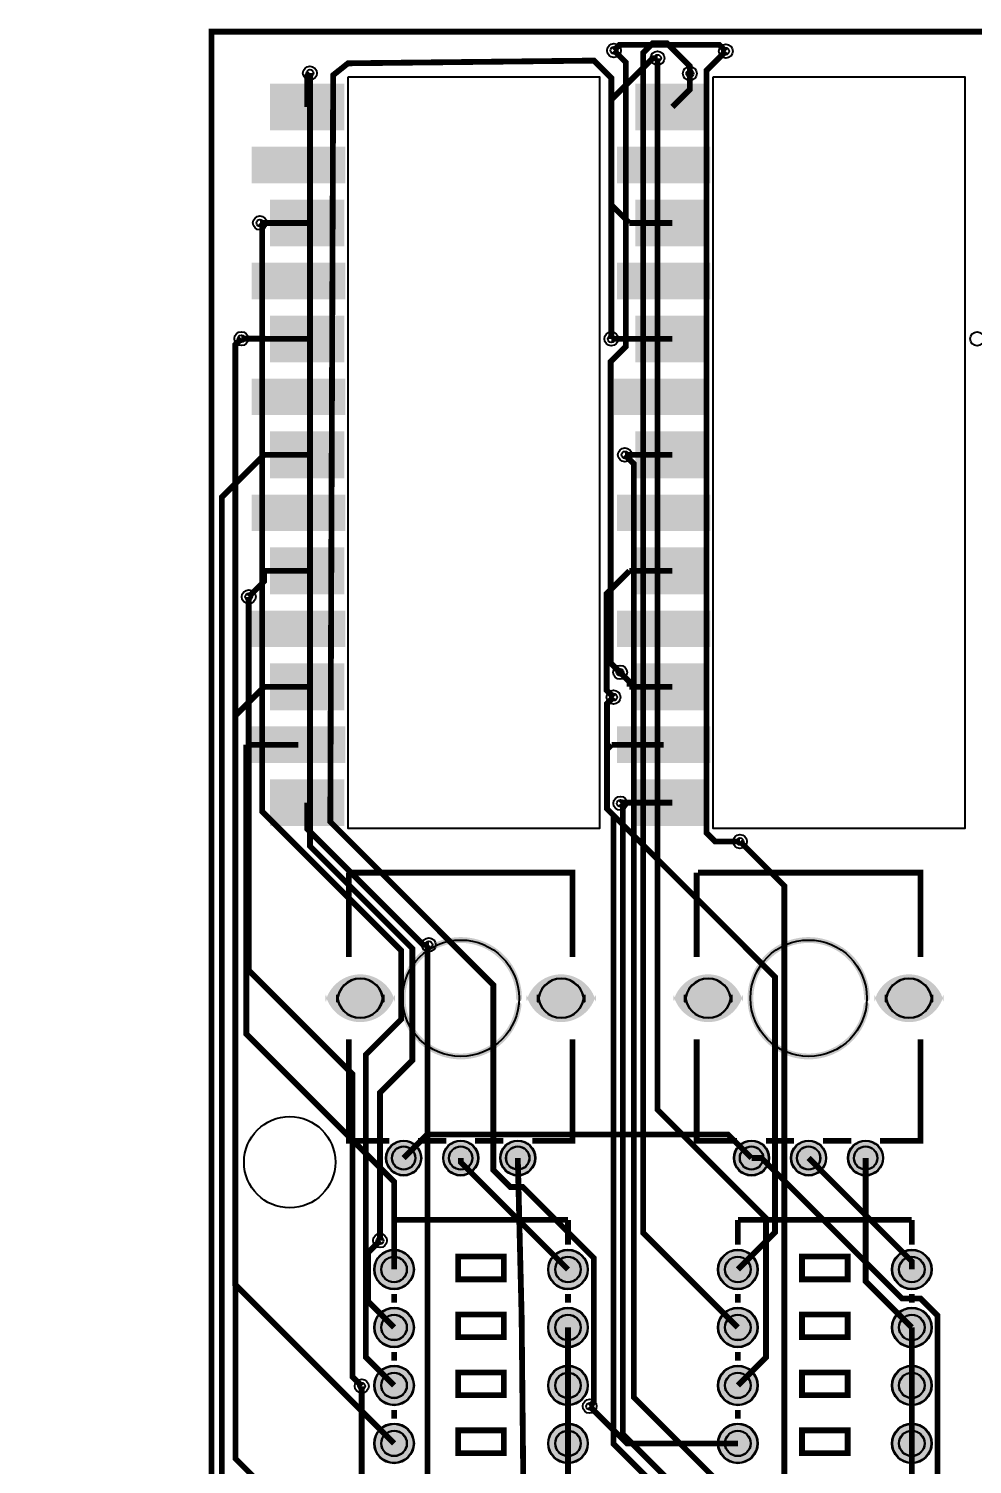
# Model space of a CAD drawing. Header units: millimetres. Extents: x -8 to 100, y -100 to 0.
# Drawn here: x -8 to 33.3, y -62.8 to 0.1 of the extents above; entities that cross this region are included whole.
import ezdxf

# ---------------------------------------------------------------- set-up
doc = ezdxf.new("R2010")
doc.units = ezdxf.units.MM
for name, color, linetype, true_color in [('BoardOutLine', 7, 'Continuous', 0xff00ff), ('BottomLayer', 7, 'Continuous', 0x0000ff), ('BottomSolderMaskLayer', 7, 'Continuous', 0xaa00ff), ('Document', 7, 'Continuous', 0xffffff), ('Hole', 7, 'Continuous', 0x222222), ('Multi-Layer', 7, 'Continuous', 0xc0c0c0), ('TopLayer', 7, 'Continuous', 0xff0000), ('TopPasteMaskLayer', 7, 'Continuous', 0x808080), ('TopSilkLayer', 7, 'Continuous', 0xffcc00), ('TopSolderMaskLayer', 7, 'Continuous', 0x800080)]:
    doc.layers.add(name, color=color, linetype=linetype, true_color=true_color)

msp = doc.modelspace()

# ---------------------------------------------------------------- hatches: boundary and pattern name
at = {"layer": 'BottomSolderMaskLayer'}
for points in [[(8.046, -42.195, -0.785398), (4.996, -42.195), (4.996, -42.499, -0.785398), (8.046, -42.499)], [(16.846, -42.195, -0.785398), (13.796, -42.195), (13.796, -42.499, -0.785398), (16.846, -42.499)], [(23.286, -42.195, -0.785398), (20.236, -42.195), (20.236, -42.499, -0.785398), (23.286, -42.499)], [(32.086, -42.195, -0.785398), (29.036, -42.195), (29.036, -42.499, -0.785398), (32.086, -42.499)], [(7.646, -49.347, 1), (9.196, -49.347, 1)], [(10.146, -49.347, 1), (11.696, -49.347, 1)], [(12.646, -49.347, 1), (14.196, -49.347, 1)], [(22.886, -49.347, 1), (24.436, -49.347, 1)], [(25.386, -49.347, 1), (26.936, -49.347, 1)], [(27.886, -49.347, 1), (29.436, -49.347, 1)], [(7.125, -54.229, 1), (8.876, -54.229, 1)], [(14.746, -54.229, 1), (16.497, -54.229, 1)], [(22.188, -54.229, 1), (23.938, -54.229, 1)], [(29.808, -54.229, 1), (31.559, -54.229, 1)], [(7.125, -56.769, 1), (8.876, -56.769, 1)], [(14.746, -56.769, 1), (16.497, -56.769, 1)], [(22.188, -56.769, 1), (23.938, -56.769, 1)], [(29.808, -56.769, 1), (31.559, -56.769, 1)], [(7.126, -59.309, 1), (8.877, -59.309, 1)], [(14.746, -59.309, 1), (16.497, -59.309, 1)], [(22.188, -59.309, 1), (23.939, -59.309, 1)], [(29.808, -59.309, 1), (31.559, -59.309, 1)], [(7.126, -61.849, 1), (8.877, -61.849, 1)], [(14.746, -61.849, 1), (16.497, -61.849, 1)], [(22.188, -61.849, 1), (23.939, -61.849, 1)], [(29.808, -61.849, 1), (31.559, -61.849, 1)]]:
    msp.add_hatch(color=256, dxfattribs=at).paths.add_polyline_path(points)
at = {"layer": 'Document'}
for points in [[(13.348, -42.347), (13.347, -42.277), (13.344, -42.206), (13.339, -42.136), (13.332, -42.066), (13.323, -41.996), (13.312, -41.926), (13.298, -41.857), (13.283, -41.788), (13.266, -41.72), (13.247, -41.652), (13.225, -41.585), (13.202, -41.518), (13.177, -41.452), (13.15, -41.387), (13.121, -41.323), (13.091, -41.26), (13.058, -41.197), (13.024, -41.136), (12.988, -41.075), (12.95, -41.016), (12.91, -40.957), (12.869, -40.9), (12.826, -40.844), (12.782, -40.79), (12.736, -40.736), (12.688, -40.684), (12.639, -40.634), (12.588, -40.585), (12.536, -40.537), (12.483, -40.491), (12.428, -40.447), (12.372, -40.404), (12.315, -40.362), (12.257, -40.323), (12.198, -40.285), (12.137, -40.249), (12.076, -40.214), (12.013, -40.182), (11.95, -40.151), (11.885, -40.122), (11.82, -40.095), (11.754, -40.07), (11.688, -40.047), (11.621, -40.026), (11.553, -40.007), (11.484, -39.989), (11.416, -39.974), (11.346, -39.961), (11.277, -39.95), (11.207, -39.94), (11.137, -39.933), (11.067, -39.928), (10.996, -39.925), (10.926, -39.924), (10.855, -39.925), (10.785, -39.928), (10.715, -39.933), (10.644, -39.94), (10.575, -39.95), (10.505, -39.961), (10.436, -39.974), (10.367, -39.989), (10.299, -40.006), (10.231, -40.026), (10.164, -40.047), (10.097, -40.07), (10.031, -40.095), (9.966, -40.122), (9.902, -40.151), (9.838, -40.182), (9.776, -40.214), (9.714, -40.248), (9.654, -40.284), (9.594, -40.322), (9.536, -40.362), (9.479, -40.403), (9.423, -40.446), (9.368, -40.491), (9.315, -40.537), (9.263, -40.584), (9.212, -40.633), (9.163, -40.684), (9.116, -40.736), (9.07, -40.789), (9.025, -40.844), (8.982, -40.9), (8.941, -40.957), (8.901, -41.015), (8.863, -41.074), (8.827, -41.135), (8.793, -41.196), (8.76, -41.259), (8.73, -41.322), (8.701, -41.387), (8.674, -41.452), (8.649, -41.518), (8.626, -41.584), (8.604, -41.651), (8.585, -41.719), (8.568, -41.788), (8.553, -41.856), (8.539, -41.926), (8.528, -41.995), (8.519, -42.065), (8.512, -42.135), (8.507, -42.205), (8.503, -42.276), (8.502, -42.346), (8.503, -42.417), (8.506, -42.487), (8.512, -42.557), (8.519, -42.627), (8.528, -42.697), (8.539, -42.767), (8.552, -42.836), (8.567, -42.905), (8.585, -42.973), (8.604, -43.041), (8.625, -43.108), (8.648, -43.175), (8.673, -43.241), (8.7, -43.306), (8.729, -43.37), (8.76, -43.434), (8.792, -43.496), (8.826, -43.558), (8.863, -43.618), (8.9, -43.678), (8.94, -43.736), (8.981, -43.793), (9.024, -43.849), (9.069, -43.904), (9.115, -43.957), (9.162, -44.009), (9.211, -44.06), (9.262, -44.109), (9.314, -44.156), (9.367, -44.202), (9.422, -44.247), (9.478, -44.29), (9.535, -44.331), (9.593, -44.371), (9.652, -44.409), (9.713, -44.445), (9.774, -44.479), (9.837, -44.512), (9.9, -44.543), (9.965, -44.571), (10.03, -44.598), (10.096, -44.624), (10.162, -44.647), (10.229, -44.668), (10.297, -44.687), (10.365, -44.704), (10.434, -44.72), (10.503, -44.733), (10.573, -44.744), (10.643, -44.754), (10.713, -44.761), (10.783, -44.766), (10.854, -44.769), (10.924, -44.77), (10.995, -44.769), (11.065, -44.766), (11.135, -44.761), (11.205, -44.754), (11.275, -44.745), (11.345, -44.733), (11.414, -44.72), (11.483, -44.705), (11.551, -44.688), (11.619, -44.669), (11.686, -44.648), (11.753, -44.624), (11.819, -44.599), (11.884, -44.572), (11.948, -44.544), (12.012, -44.513), (12.074, -44.48), (12.136, -44.446), (12.196, -44.41), (12.256, -44.372), (12.314, -44.333), (12.371, -44.291), (12.427, -44.249), (12.482, -44.204), (12.535, -44.158), (12.587, -44.111), (12.638, -44.061), (12.687, -44.011), (12.734, -43.959), (12.781, -43.906), (12.825, -43.851), (12.868, -43.795), (12.909, -43.738), (12.949, -43.68), (12.987, -43.62), (13.023, -43.56), (13.057, -43.498), (13.09, -43.436), (13.121, -43.373), (13.15, -43.308), (13.177, -43.243), (13.202, -43.177), (13.225, -43.111), (13.246, -43.044), (13.265, -42.976), (13.283, -42.907), (13.298, -42.839), (13.311, -42.769), (13.323, -42.7), (13.332, -42.63), (13.335, -42.614), (13.339, -42.599), (13.346, -42.584), (13.354, -42.571), (13.364, -42.558), (13.376, -42.547), (13.389, -42.537), (13.403, -42.529), (13.417, -42.523), (13.433, -42.519), (13.449, -42.517), (13.465, -42.517), (13.481, -42.519), (13.496, -42.523), (13.511, -42.528), (13.526, -42.536), (13.539, -42.545), (13.55, -42.556), (13.561, -42.569), (13.569, -42.582), (13.576, -42.597), (13.581, -42.612), (13.584, -42.628), (13.585, -42.644), (13.584, -42.66), (13.574, -42.733), (13.563, -42.806), (13.549, -42.879), (13.533, -42.951), (13.516, -43.023), (13.496, -43.095), (13.474, -43.165), (13.451, -43.235), (13.425, -43.305), (13.398, -43.374), (13.368, -43.442), (13.337, -43.509), (13.304, -43.575), (13.269, -43.64), (13.233, -43.705), (13.194, -43.768), (13.154, -43.83), (13.112, -43.891), (13.069, -43.951), (13.023, -44.01), (12.977, -44.067), (12.928, -44.123), (12.878, -44.178), (12.827, -44.231), (12.774, -44.283), (12.72, -44.333), (12.664, -44.382), (12.608, -44.429), (12.549, -44.475), (12.49, -44.519), (12.429, -44.562), (12.367, -44.602), (12.304, -44.641), (12.241, -44.679), (12.176, -44.714), (12.11, -44.748), (12.043, -44.78), (11.975, -44.81), (11.907, -44.838), (11.837, -44.864), (11.767, -44.888), (11.697, -44.91), (11.626, -44.931), (11.554, -44.949), (11.482, -44.965), (11.409, -44.98), (11.336, -44.992), (11.263, -45.003), (11.189, -45.011), (11.116, -45.017), (11.042, -45.021), (10.968, -45.024), (10.894, -45.024), (10.82, -45.022), (10.746, -45.018), (10.672, -45.012), (10.599, -45.004), (10.525, -44.994), (10.452, -44.982), (10.379, -44.968), (10.307, -44.952), (10.235, -44.934), (10.164, -44.913), (10.094, -44.891), (10.024, -44.867), (9.954, -44.842), (9.886, -44.814), (9.818, -44.784), (9.751, -44.753), (9.685, -44.719), (9.62, -44.684), (9.556, -44.647), (9.492, -44.608), (9.431, -44.568), (9.37, -44.526), (9.31, -44.482), (9.252, -44.436), (9.195, -44.389), (9.139, -44.34), (9.084, -44.29), (9.031, -44.239), (8.98, -44.186), (8.93, -44.131), (8.881, -44.075), (8.834, -44.018), (8.789, -43.96), (8.745, -43.9), (8.703, -43.839), (8.662, -43.777), (8.624, -43.714), (8.587, -43.65), (8.552, -43.585), (8.518, -43.518), (8.487, -43.451), (8.457, -43.384), (8.43, -43.315), (8.404, -43.246), (8.38, -43.176), (8.358, -43.105), (8.338, -43.034), (8.32, -42.962), (8.304, -42.89), (8.29, -42.817), (8.278, -42.744), (8.268, -42.67), (8.26, -42.597), (8.254, -42.523), (8.25, -42.449), (8.249, -42.375), (8.249, -42.301), (8.251, -42.227), (8.255, -42.153), (8.262, -42.08), (8.27, -42.006), (8.281, -41.933), (8.293, -41.86), (8.308, -41.787), (8.324, -41.715), (8.342, -41.643), (8.363, -41.572), (8.385, -41.502), (8.41, -41.432), (8.436, -41.363), (8.464, -41.294), (8.494, -41.226), (8.526, -41.16), (8.56, -41.094), (8.595, -41.029), (8.633, -40.965), (8.672, -40.902), (8.713, -40.84), (8.755, -40.78), (8.799, -40.72), (8.845, -40.662), (8.892, -40.605), (8.941, -40.55), (8.992, -40.496), (9.044, -40.443), (9.097, -40.392), (9.152, -40.342), (9.208, -40.293), (9.265, -40.247), (9.324, -40.202), (9.384, -40.158), (9.445, -40.116), (9.507, -40.076), (9.571, -40.038), (9.635, -40.001), (9.7, -39.967), (9.767, -39.934), (9.834, -39.903), (9.902, -39.873), (9.97, -39.846), (10.04, -39.821), (10.11, -39.797), (10.181, -39.775), (10.252, -39.756), (10.324, -39.738), (10.397, -39.723), (10.469, -39.709), (10.542, -39.697), (10.616, -39.688), (10.689, -39.68), (10.763, -39.675), (10.837, -39.671), (10.911, -39.67), (10.985, -39.671), (11.059, -39.673), (11.133, -39.678), (11.207, -39.685), (11.28, -39.694), (11.354, -39.704), (11.426, -39.717), (11.499, -39.732), (11.571, -39.749), (11.643, -39.768), (11.714, -39.789), (11.784, -39.811), (11.854, -39.836), (11.923, -39.863), (11.991, -39.891), (12.059, -39.922), (12.125, -39.954), (12.191, -39.988), (12.256, -40.024), (12.319, -40.062), (12.382, -40.101), (12.444, -40.142), (12.504, -40.185), (12.563, -40.229), (12.621, -40.275), (12.678, -40.323), (12.733, -40.372), (12.787, -40.423), (12.839, -40.475), (12.89, -40.529), (12.94, -40.584), (12.988, -40.64), (13.034, -40.698), (13.079, -40.757), (13.122, -40.817), (13.164, -40.878), (13.203, -40.941), (13.241, -41.004), (13.278, -41.069), (13.312, -41.134), (13.345, -41.201), (13.375, -41.268), (13.404, -41.336), (13.431, -41.405), (13.456, -41.475), (13.48, -41.545), (13.501, -41.616), (13.52, -41.688), (13.537, -41.76), (13.552, -41.832), (13.566, -41.905), (13.577, -41.978), (13.586, -42.051), (13.593, -42.125), (13.598, -42.199), (13.601, -42.273), (13.602, -42.347), (13.601, -42.364), (13.598, -42.38), (13.593, -42.396), (13.585, -42.41), (13.576, -42.424), (13.565, -42.437), (13.553, -42.448), (13.539, -42.457), (13.524, -42.464), (13.508, -42.47), (13.492, -42.473), (13.475, -42.474), (13.459, -42.473), (13.443, -42.47), (13.427, -42.464), (13.412, -42.457), (13.398, -42.448), (13.386, -42.437), (13.375, -42.424), (13.365, -42.41), (13.358, -42.396), (13.353, -42.38), (13.349, -42.364), (13.348, -42.347)], [(28.588, -42.347), (28.587, -42.277), (28.584, -42.206), (28.579, -42.136), (28.572, -42.066), (28.563, -41.996), (28.552, -41.926), (28.538, -41.857), (28.523, -41.788), (28.506, -41.72), (28.487, -41.652), (28.465, -41.585), (28.442, -41.518), (28.417, -41.452), (28.39, -41.387), (28.361, -41.323), (28.331, -41.26), (28.298, -41.197), (28.264, -41.136), (28.228, -41.075), (28.19, -41.016), (28.15, -40.957), (28.109, -40.9), (28.066, -40.844), (28.022, -40.79), (27.976, -40.736), (27.928, -40.684), (27.879, -40.634), (27.828, -40.585), (27.776, -40.537), (27.723, -40.491), (27.668, -40.447), (27.612, -40.404), (27.555, -40.362), (27.497, -40.323), (27.438, -40.285), (27.377, -40.249), (27.316, -40.214), (27.253, -40.182), (27.19, -40.151), (27.125, -40.122), (27.06, -40.095), (26.994, -40.07), (26.928, -40.047), (26.861, -40.026), (26.793, -40.007), (26.724, -39.989), (26.656, -39.974), (26.586, -39.961), (26.517, -39.95), (26.447, -39.94), (26.377, -39.933), (26.307, -39.928), (26.236, -39.925), (26.166, -39.924), (26.095, -39.925), (26.025, -39.928), (25.955, -39.933), (25.885, -39.94), (25.815, -39.95), (25.745, -39.961), (25.676, -39.974), (25.607, -39.989), (25.539, -40.006), (25.471, -40.026), (25.404, -40.047), (25.337, -40.07), (25.271, -40.095), (25.206, -40.122), (25.142, -40.151), (25.078, -40.182), (25.016, -40.214), (24.954, -40.248), (24.894, -40.284), (24.834, -40.322), (24.776, -40.362), (24.719, -40.403), (24.663, -40.446), (24.608, -40.491), (24.555, -40.537), (24.503, -40.584), (24.453, -40.633), (24.403, -40.684), (24.356, -40.736), (24.31, -40.789), (24.265, -40.844), (24.222, -40.9), (24.181, -40.957), (24.141, -41.015), (24.103, -41.074), (24.067, -41.135), (24.033, -41.196), (24, -41.259), (23.97, -41.322), (23.941, -41.387), (23.914, -41.452), (23.889, -41.518), (23.866, -41.584), (23.844, -41.651), (23.825, -41.719), (23.808, -41.788), (23.793, -41.856), (23.779, -41.926), (23.768, -41.995), (23.759, -42.065), (23.752, -42.135), (23.747, -42.205), (23.743, -42.276), (23.742, -42.346), (23.743, -42.417), (23.746, -42.487), (23.752, -42.557), (23.759, -42.627), (23.768, -42.697), (23.779, -42.767), (23.792, -42.836), (23.807, -42.905), (23.825, -42.973), (23.844, -43.041), (23.865, -43.108), (23.888, -43.175), (23.913, -43.241), (23.94, -43.306), (23.969, -43.37), (24, -43.434), (24.032, -43.496), (24.067, -43.558), (24.103, -43.618), (24.14, -43.678), (24.18, -43.736), (24.221, -43.793), (24.264, -43.849), (24.309, -43.904), (24.355, -43.957), (24.402, -44.009), (24.451, -44.06), (24.502, -44.109), (24.554, -44.156), (24.607, -44.202), (24.662, -44.247), (24.718, -44.29), (24.775, -44.331), (24.833, -44.371), (24.892, -44.409), (24.953, -44.445), (25.014, -44.479), (25.077, -44.512), (25.14, -44.543), (25.205, -44.571), (25.27, -44.598), (25.336, -44.624), (25.402, -44.647), (25.469, -44.668), (25.537, -44.687), (25.605, -44.704), (25.674, -44.72), (25.743, -44.733), (25.813, -44.744), (25.883, -44.754), (25.953, -44.761), (26.023, -44.766), (26.094, -44.769), (26.164, -44.77), (26.235, -44.769), (26.305, -44.766), (26.375, -44.761), (26.445, -44.754), (26.515, -44.745), (26.585, -44.733), (26.654, -44.72), (26.723, -44.705), (26.791, -44.688), (26.859, -44.669), (26.926, -44.648), (26.993, -44.624), (27.059, -44.599), (27.124, -44.572), (27.188, -44.544), (27.252, -44.513), (27.314, -44.48), (27.376, -44.446), (27.436, -44.41), (27.496, -44.372), (27.554, -44.333), (27.611, -44.291), (27.667, -44.249), (27.722, -44.204), (27.775, -44.158), (27.827, -44.111), (27.878, -44.061), (27.927, -44.011), (27.974, -43.959), (28.021, -43.906), (28.065, -43.851), (28.108, -43.795), (28.149, -43.738), (28.189, -43.68), (28.227, -43.62), (28.263, -43.56), (28.297, -43.498), (28.33, -43.436), (28.361, -43.373), (28.39, -43.308), (28.417, -43.243), (28.442, -43.177), (28.465, -43.111), (28.486, -43.044), (28.505, -42.976), (28.523, -42.907), (28.538, -42.839), (28.551, -42.769), (28.563, -42.7), (28.572, -42.63), (28.575, -42.614), (28.579, -42.599), (28.586, -42.584), (28.594, -42.571), (28.604, -42.558), (28.616, -42.547), (28.629, -42.537), (28.643, -42.529), (28.657, -42.523), (28.673, -42.519), (28.689, -42.517), (28.705, -42.517), (28.721, -42.519), (28.736, -42.523), (28.751, -42.528), (28.766, -42.536), (28.779, -42.545), (28.79, -42.556), (28.801, -42.569), (28.809, -42.582), (28.816, -42.597), (28.821, -42.612), (28.824, -42.628), (28.825, -42.644), (28.824, -42.66), (28.814, -42.733), (28.803, -42.806), (28.789, -42.879), (28.773, -42.951), (28.756, -43.023), (28.736, -43.095), (28.714, -43.165), (28.691, -43.235), (28.665, -43.305), (28.638, -43.374), (28.608, -43.442), (28.577, -43.509), (28.544, -43.575), (28.509, -43.64), (28.473, -43.705), (28.434, -43.768), (28.394, -43.83), (28.352, -43.891), (28.309, -43.951), (28.263, -44.01), (28.217, -44.067), (28.168, -44.123), (28.119, -44.178), (28.067, -44.231), (28.014, -44.283), (27.96, -44.333), (27.905, -44.382), (27.848, -44.429), (27.789, -44.475), (27.73, -44.519), (27.669, -44.562), (27.607, -44.602), (27.545, -44.641), (27.481, -44.679), (27.416, -44.714), (27.35, -44.748), (27.283, -44.78), (27.215, -44.81), (27.147, -44.838), (27.077, -44.864), (27.008, -44.888), (26.937, -44.91), (26.866, -44.931), (26.794, -44.949), (26.722, -44.965), (26.649, -44.98), (26.576, -44.992), (26.503, -45.003), (26.429, -45.011), (26.356, -45.017), (26.282, -45.021), (26.208, -45.024), (26.134, -45.024), (26.06, -45.022), (25.986, -45.018), (25.912, -45.012), (25.839, -45.004), (25.765, -44.994), (25.692, -44.982), (25.62, -44.968), (25.547, -44.952), (25.475, -44.934), (25.404, -44.913), (25.334, -44.891), (25.264, -44.867), (25.194, -44.842), (25.126, -44.814), (25.058, -44.784), (24.991, -44.753), (24.925, -44.719), (24.86, -44.684), (24.796, -44.647), (24.733, -44.608), (24.671, -44.568), (24.61, -44.526), (24.55, -44.482), (24.492, -44.436), (24.435, -44.389), (24.379, -44.34), (24.324, -44.29), (24.271, -44.239), (24.22, -44.186), (24.17, -44.131), (24.121, -44.075), (24.074, -44.018), (24.029, -43.96), (23.985, -43.9), (23.943, -43.839), (23.902, -43.777), (23.864, -43.714), (23.827, -43.65), (23.792, -43.585), (23.758, -43.518), (23.727, -43.451), (23.697, -43.384), (23.67, -43.315), (23.644, -43.246), (23.62, -43.176), (23.598, -43.105), (23.578, -43.034), (23.56, -42.962), (23.544, -42.89), (23.53, -42.817), (23.518, -42.744), (23.508, -42.67), (23.5, -42.597), (23.494, -42.523), (23.49, -42.449), (23.489, -42.375), (23.489, -42.301), (23.491, -42.227), (23.495, -42.153), (23.502, -42.08), (23.51, -42.006), (23.521, -41.933), (23.533, -41.86), (23.548, -41.787), (23.564, -41.715), (23.583, -41.643), (23.603, -41.572), (23.625, -41.502), (23.65, -41.432), (23.676, -41.363), (23.704, -41.294), (23.734, -41.226), (23.766, -41.16), (23.8, -41.094), (23.835, -41.029), (23.873, -40.965), (23.912, -40.902), (23.953, -40.84), (23.995, -40.78), (24.039, -40.72), (24.085, -40.662), (24.132, -40.605), (24.181, -40.55), (24.232, -40.496), (24.284, -40.443), (24.337, -40.392), (24.392, -40.342), (24.448, -40.293), (24.505, -40.247), (24.564, -40.202), (24.624, -40.158), (24.685, -40.116), (24.747, -40.076), (24.811, -40.038), (24.875, -40.001), (24.94, -39.967), (25.007, -39.934), (25.074, -39.903), (25.142, -39.873), (25.211, -39.846), (25.28, -39.821), (25.35, -39.797), (25.421, -39.775), (25.492, -39.756), (25.564, -39.738), (25.637, -39.723), (25.709, -39.709), (25.782, -39.697), (25.856, -39.688), (25.93, -39.68), (26.003, -39.675), (26.077, -39.671), (26.151, -39.67), (26.225, -39.671), (26.299, -39.673), (26.373, -39.678), (26.447, -39.685), (26.52, -39.694), (26.594, -39.704), (26.666, -39.717), (26.739, -39.732), (26.811, -39.749), (26.883, -39.768), (26.954, -39.789), (27.024, -39.811), (27.094, -39.836), (27.163, -39.863), (27.231, -39.891), (27.299, -39.922), (27.365, -39.954), (27.431, -39.988), (27.496, -40.024), (27.559, -40.062), (27.622, -40.101), (27.684, -40.142), (27.744, -40.185), (27.803, -40.229), (27.861, -40.275), (27.918, -40.323), (27.973, -40.372), (28.027, -40.423), (28.079, -40.475), (28.13, -40.529), (28.18, -40.584), (28.228, -40.64), (28.274, -40.698), (28.319, -40.757), (28.362, -40.817), (28.404, -40.878), (28.443, -40.941), (28.481, -41.004), (28.518, -41.069), (28.552, -41.134), (28.585, -41.201), (28.615, -41.268), (28.644, -41.336), (28.671, -41.405), (28.696, -41.475), (28.72, -41.545), (28.741, -41.616), (28.76, -41.688), (28.777, -41.76), (28.792, -41.832), (28.806, -41.905), (28.817, -41.978), (28.826, -42.051), (28.833, -42.125), (28.838, -42.199), (28.841, -42.273), (28.842, -42.347), (28.841, -42.364), (28.838, -42.38), (28.833, -42.396), (28.825, -42.41), (28.816, -42.424), (28.805, -42.437), (28.793, -42.448), (28.779, -42.457), (28.764, -42.464), (28.748, -42.47), (28.732, -42.473), (28.715, -42.474), (28.699, -42.473), (28.683, -42.47), (28.667, -42.464), (28.652, -42.457), (28.638, -42.448), (28.626, -42.437), (28.615, -42.424), (28.605, -42.41), (28.598, -42.396), (28.593, -42.38), (28.59, -42.364), (28.588, -42.347)]]:
    msp.add_hatch(color=256, dxfattribs=at).paths.add_polyline_path(points)
at = {"layer": 'Multi-Layer'}
for points in [[(8.021, -42.197, -0.785398), (5.021, -42.197), (5.021, -42.497, -0.785398), (8.021, -42.497)], [(16.821, -42.197, -0.785398), (13.821, -42.197), (13.821, -42.497, -0.785398), (16.821, -42.497)], [(23.261, -42.197, -0.785398), (20.261, -42.197), (20.261, -42.497, -0.785398), (23.261, -42.497)], [(32.061, -42.197, -0.785398), (29.061, -42.197), (29.061, -42.497, -0.785398), (32.061, -42.497)], [(7.671, -49.347, 1), (9.171, -49.347, 1)], [(10.171, -49.347, 1), (11.671, -49.347, 1)], [(12.671, -49.347, 1), (14.171, -49.347, 1)], [(22.911, -49.347, 1), (24.411, -49.347, 1)], [(25.411, -49.347, 1), (26.911, -49.347, 1)], [(27.911, -49.347, 1), (29.411, -49.347, 1)], [(7.151, -54.229, 1), (8.851, -54.229, 1)], [(14.771, -54.229, 1), (16.471, -54.229, 1)], [(22.213, -54.229, 1), (23.913, -54.229, 1)], [(29.834, -54.229, 1), (31.534, -54.229, 1)], [(7.151, -56.769, 1), (8.851, -56.769, 1)], [(14.771, -56.769, 1), (16.471, -56.769, 1)], [(22.213, -56.769, 1), (23.913, -56.769, 1)], [(29.834, -56.769, 1), (31.534, -56.769, 1)], [(7.151, -59.309, 1), (8.851, -59.309, 1)], [(14.771, -59.309, 1), (16.471, -59.309, 1)], [(22.214, -59.309, 1), (23.914, -59.309, 1)], [(29.834, -59.309, 1), (31.534, -59.309, 1)], [(7.151, -61.849, 1), (8.851, -61.849, 1)], [(14.771, -61.849, 1), (16.471, -61.849, 1)], [(22.214, -61.849, 1), (23.914, -61.849, 1)], [(29.834, -61.849, 1), (31.534, -61.849, 1)]]:
    msp.add_hatch(color=256, dxfattribs=at).paths.add_polyline_path(points)
at = {"layer": 'TopLayer'}
for points in [[(2.591, -2.302), (5.791, -2.302), (5.791, -4.302), (2.591, -4.302)], [(18.593, -2.302), (21.793, -2.302), (21.793, -4.302), (18.593, -4.302)], [(1.81, -5.092), (5.81, -5.092), (5.81, -6.592), (1.81, -6.592)], [(17.812, -5.092), (21.812, -5.092), (21.812, -6.592), (17.812, -6.592)], [(2.591, -7.382), (5.791, -7.382), (5.791, -9.382), (2.591, -9.382)], [(18.593, -7.382), (21.793, -7.382), (21.793, -9.382), (18.593, -9.382)], [(1.81, -10.172), (5.81, -10.172), (5.81, -11.672), (1.81, -11.672)], [(17.812, -10.172), (21.812, -10.172), (21.812, -11.672), (17.812, -11.672)], [(2.591, -12.462), (5.791, -12.462), (5.791, -14.462), (2.591, -14.462)], [(18.593, -12.462), (21.793, -12.462), (21.793, -14.462), (18.593, -14.462)], [(1.81, -15.252), (5.81, -15.252), (5.81, -16.752), (1.81, -16.752)], [(17.685, -15.252), (21.685, -15.252), (21.685, -16.752), (17.685, -16.752)], [(2.591, -17.542), (5.791, -17.542), (5.791, -19.542), (2.591, -19.542)], [(18.593, -17.542), (21.793, -17.542), (21.793, -19.542), (18.593, -19.542)], [(1.81, -20.332), (5.81, -20.332), (5.81, -21.832), (1.81, -21.832)], [(17.812, -20.332), (21.812, -20.332), (21.812, -21.832), (17.812, -21.832)], [(2.591, -22.622), (5.791, -22.622), (5.791, -24.622), (2.591, -24.622)], [(18.593, -22.622), (21.793, -22.622), (21.793, -24.622), (18.593, -24.622)], [(1.81, -25.412), (5.81, -25.412), (5.81, -26.912), (1.81, -26.912)], [(17.812, -25.412), (21.812, -25.412), (21.812, -26.912), (17.812, -26.912)], [(2.591, -27.702), (5.791, -27.702), (5.791, -29.702), (2.591, -29.702)], [(18.593, -27.702), (21.793, -27.702), (21.793, -29.702), (18.593, -29.702)], [(1.81, -30.492), (5.81, -30.492), (5.81, -31.992), (1.81, -31.992)], [(17.812, -30.492), (21.812, -30.492), (21.812, -31.992), (17.812, -31.992)], [(2.591, -32.782), (5.791, -32.782), (5.791, -34.782), (2.591, -34.782)], [(18.593, -32.782), (21.793, -32.782), (21.793, -34.782), (18.593, -34.782)]]:
    msp.add_hatch(color=256, dxfattribs=at).paths.add_polyline_path(points)
at = {"layer": 'TopPasteMaskLayer'}
for points in [[(2.591, -2.302), (5.791, -2.302), (5.791, -4.302), (2.591, -4.302)], [(18.593, -2.302), (21.793, -2.302), (21.793, -4.302), (18.593, -4.302)], [(1.81, -5.092), (5.81, -5.092), (5.81, -6.592), (1.81, -6.592)], [(17.812, -5.092), (21.812, -5.092), (21.812, -6.592), (17.812, -6.592)], [(2.591, -7.382), (5.791, -7.382), (5.791, -9.382), (2.591, -9.382)], [(18.593, -7.382), (21.793, -7.382), (21.793, -9.382), (18.593, -9.382)], [(1.81, -10.172), (5.81, -10.172), (5.81, -11.672), (1.81, -11.672)], [(17.812, -10.172), (21.812, -10.172), (21.812, -11.672), (17.812, -11.672)], [(2.591, -12.462), (5.791, -12.462), (5.791, -14.462), (2.591, -14.462)], [(18.593, -12.462), (21.793, -12.462), (21.793, -14.462), (18.593, -14.462)], [(1.81, -15.252), (5.81, -15.252), (5.81, -16.752), (1.81, -16.752)], [(17.685, -15.252), (21.685, -15.252), (21.685, -16.752), (17.685, -16.752)], [(2.591, -17.542), (5.791, -17.542), (5.791, -19.542), (2.591, -19.542)], [(18.593, -17.542), (21.793, -17.542), (21.793, -19.542), (18.593, -19.542)], [(1.81, -20.332), (5.81, -20.332), (5.81, -21.832), (1.81, -21.832)], [(17.812, -20.332), (21.812, -20.332), (21.812, -21.832), (17.812, -21.832)], [(2.591, -22.622), (5.791, -22.622), (5.791, -24.622), (2.591, -24.622)], [(18.593, -22.622), (21.793, -22.622), (21.793, -24.622), (18.593, -24.622)], [(1.81, -25.412), (5.81, -25.412), (5.81, -26.912), (1.81, -26.912)], [(17.812, -25.412), (21.812, -25.412), (21.812, -26.912), (17.812, -26.912)], [(2.591, -27.702), (5.791, -27.702), (5.791, -29.702), (2.591, -29.702)], [(18.593, -27.702), (21.793, -27.702), (21.793, -29.702), (18.593, -29.702)], [(1.81, -30.492), (5.81, -30.492), (5.81, -31.992), (1.81, -31.992)], [(17.812, -30.492), (21.812, -30.492), (21.812, -31.992), (17.812, -31.992)], [(2.591, -32.782), (5.791, -32.782), (5.791, -34.782), (2.591, -34.782)], [(18.593, -32.782), (21.793, -32.782), (21.793, -34.782), (18.593, -34.782)]]:
    msp.add_hatch(color=256, dxfattribs=at).paths.add_polyline_path(points)
at = {"layer": 'TopSolderMaskLayer'}
for points in [[(2.566, -2.277), (5.816, -2.277), (5.816, -4.327), (2.566, -4.327)], [(18.568, -2.277), (21.818, -2.277), (21.818, -4.327), (18.568, -4.327)], [(1.759, -5.041), (5.861, -5.041), (5.861, -6.643), (1.759, -6.643)], [(17.761, -5.041), (21.863, -5.041), (21.863, -6.643), (17.761, -6.643)], [(2.566, -7.357), (5.816, -7.357), (5.816, -9.407), (2.566, -9.407)], [(18.568, -7.357), (21.818, -7.357), (21.818, -9.407), (18.568, -9.407)], [(1.759, -10.121), (5.861, -10.121), (5.861, -11.723), (1.759, -11.723)], [(17.761, -10.121), (21.863, -10.121), (21.863, -11.723), (17.761, -11.723)], [(2.566, -12.437), (5.816, -12.437), (5.816, -14.487), (2.566, -14.487)], [(18.568, -12.437), (21.818, -12.437), (21.818, -14.487), (18.568, -14.487)], [(1.759, -15.201), (5.861, -15.201), (5.861, -16.803), (1.759, -16.803)], [(17.634, -15.201), (21.736, -15.201), (21.736, -16.803), (17.634, -16.803)], [(2.566, -17.517), (5.816, -17.517), (5.816, -19.567), (2.566, -19.567)], [(18.568, -17.517), (21.818, -17.517), (21.818, -19.567), (18.568, -19.567)], [(1.759, -20.281), (5.861, -20.281), (5.861, -21.883), (1.759, -21.883)], [(17.761, -20.281), (21.863, -20.281), (21.863, -21.883), (17.761, -21.883)], [(2.566, -22.597), (5.816, -22.597), (5.816, -24.647), (2.566, -24.647)], [(18.568, -22.597), (21.818, -22.597), (21.818, -24.647), (18.568, -24.647)], [(1.759, -25.361), (5.861, -25.361), (5.861, -26.963), (1.759, -26.963)], [(17.761, -25.361), (21.863, -25.361), (21.863, -26.963), (17.761, -26.963)], [(2.566, -27.677), (5.816, -27.677), (5.816, -29.727), (2.566, -29.727)], [(18.568, -27.677), (21.818, -27.677), (21.818, -29.727), (18.568, -29.727)], [(1.759, -30.441), (5.861, -30.441), (5.861, -32.043), (1.759, -32.043)], [(17.761, -30.441), (21.863, -30.441), (21.863, -32.043), (17.761, -32.043)], [(2.566, -32.757), (5.816, -32.757), (5.816, -34.807), (2.566, -34.807)], [(18.568, -32.757), (21.818, -32.757), (21.818, -34.807), (18.568, -34.807)], [(8.046, -42.195, -0.785398), (4.996, -42.195), (4.996, -42.499, -0.785398), (8.046, -42.499)], [(16.846, -42.195, -0.785398), (13.796, -42.195), (13.796, -42.499, -0.785398), (16.846, -42.499)], [(23.286, -42.195, -0.785398), (20.236, -42.195), (20.236, -42.499, -0.785398), (23.286, -42.499)], [(32.086, -42.195, -0.785398), (29.036, -42.195), (29.036, -42.499, -0.785398), (32.086, -42.499)], [(7.646, -49.347, 1), (9.196, -49.347, 1)], [(10.146, -49.347, 1), (11.696, -49.347, 1)], [(12.646, -49.347, 1), (14.196, -49.347, 1)], [(22.886, -49.347, 1), (24.436, -49.347, 1)], [(25.386, -49.347, 1), (26.936, -49.347, 1)], [(27.886, -49.347, 1), (29.436, -49.347, 1)], [(7.125, -54.229, 1), (8.876, -54.229, 1)], [(14.746, -54.229, 1), (16.497, -54.229, 1)], [(22.188, -54.229, 1), (23.938, -54.229, 1)], [(29.808, -54.229, 1), (31.559, -54.229, 1)], [(7.125, -56.769, 1), (8.876, -56.769, 1)], [(14.746, -56.769, 1), (16.497, -56.769, 1)], [(22.188, -56.769, 1), (23.938, -56.769, 1)], [(29.808, -56.769, 1), (31.559, -56.769, 1)], [(7.126, -59.309, 1), (8.877, -59.309, 1)], [(14.746, -59.309, 1), (16.497, -59.309, 1)], [(22.188, -59.309, 1), (23.939, -59.309, 1)], [(29.808, -59.309, 1), (31.559, -59.309, 1)], [(7.126, -61.849, 1), (8.877, -61.849, 1)], [(14.746, -61.849, 1), (16.497, -61.849, 1)], [(22.188, -61.849, 1), (23.939, -61.849, 1)], [(29.808, -61.849, 1), (31.559, -61.849, 1)]]:
    msp.add_hatch(color=256, dxfattribs=at).paths.add_polyline_path(points)

# ---------------------------------------------------------------- linework, layer by layer
at = {"layer": 'BoardOutLine', "const_width": 0.254}
msp.add_lwpolyline([(0, 0), (100, 0), (100, -100), (0, -100), (0, 0)], close=True, dxfattribs=at)
at = {"layer": 'BottomLayer', "const_width": 0.254}
for points in [[(23.063, -56.769), (18.91, -52.616), (18.91, -0.93), (19.334, -0.506), (19.947, -0.506), (20.961, -1.52), (20.961, -1.837)], [(16.571, -60.224), (16.751, -60.043), (16.751, -53.726), (13.642, -50.617), (13.099, -50.617), (12.347, -49.868), (12.347, -41.76), (5.207, -34.62), (5.334, -1.905), (5.982, -1.389), (16.756, -1.27), (17.518, -2.032), (17.518, -13.462)], [(17.904, -28.07), (17.492, -27.658), (17.492, -14.458), (18.152, -13.798), (18.152, -1.341), (17.636, -0.825)], [(23.064, -59.309), (24.296, -58.076), (24.296, -51.981), (19.543, -47.228), (19.543, -1.164)], [(23.156, -35.48), (22.069, -35.48), (21.69, -35.102), (21.69, -1.701), (22.533, -0.858)], [(4.315, -1.82), (4.315, -35.684), (8.802, -40.171), (8.802, -45.062), (7.385, -46.48), (7.385, -52.965)], [(8.001, -59.309), (6.768, -58.076), (6.768, -44.816), (8.308, -43.276), (8.308, -40.253), (2.219, -34.164), (2.219, -8.477), (2.124, -8.382)], [(1.31, -13.451), (1.047, -13.714), (1.047, -54.895), (8.001, -61.849)], [(23.064, -64.389), (18.502, -59.828), (18.502, -18.928), (18.116, -18.542)], [(6.584, -59.342), (6.18, -58.936), (6.18, -45.677), (1.633, -41.13), (1.633, -24.763)], [(17.616, -29.156), (17.331, -29.441), (17.331, -34.053), (17.616, -34.338), (17.616, -61.868), (22.677, -66.929), (23.064, -66.929)], [(17.916, -33.81), (18.024, -33.917), (18.024, -61.448), (20.674, -64.098)], [(8.001, -72.009), (9.463, -70.547), (9.463, -40.067), (9.525, -40.005)], [(10.922, -49.347), (10.922, -49.53), (15.621, -54.229)], [(39.84, -73.15), (37.583, -73.15), (31.814, -67.382), (31.814, -56.249), (31.064, -55.499), (30.254, -55.499), (24.102, -49.347), (23.662, -49.347)], [(26.162, -49.347), (30.684, -53.869), (30.684, -54.229)], [(15.621, -59.309), (15.621, -56.769)], [(30.684, -59.309), (30.684, -56.769)], [(15.621, -61.849), (15.621, -59.309)], [(30.684, -61.849), (30.684, -59.309)], [(15.621, -64.389), (15.621, -61.849)], [(30.684, -64.389), (30.684, -61.849)]]:
    msp.add_lwpolyline(points, dxfattribs=at)
at = {"layer": 'BottomSolderMaskLayer'}
for points in [[(5.505, -42.195), (5.505, -42.499)], [(7.538, -42.195), (7.538, -42.499)], [(14.305, -42.195), (14.305, -42.499)], [(16.338, -42.195), (16.338, -42.499)], [(20.745, -42.195), (20.745, -42.499)], [(22.778, -42.195), (22.778, -42.499)], [(29.545, -42.195), (29.545, -42.499)], [(31.578, -42.195), (31.578, -42.499)]]:
    msp.add_lwpolyline(points, close=True, dxfattribs=at)
for centre, radius in [((8.421, -49.347), 0.775), ((8.421, -49.347), 0.517), ((10.921, -49.347), 0.775), ((10.921, -49.347), 0.517), ((13.421, -49.347), 0.775), ((13.421, -49.347), 0.517), ((23.661, -49.347), 0.775), ((23.661, -49.347), 0.517), ((26.161, -49.347), 0.775), ((26.161, -49.347), 0.517), ((28.661, -49.347), 0.775), ((28.661, -49.347), 0.517), ((8.001, -54.229), 0.875), ((15.621, -54.229), 0.875), ((23.063, -54.229), 0.875), ((30.684, -54.229), 0.875), ((8.001, -54.229), 0.566), ((15.621, -54.229), 0.566), ((23.063, -54.229), 0.566), ((30.683, -54.229), 0.566), ((8.001, -56.769), 0.875), ((15.621, -56.769), 0.875), ((23.063, -56.769), 0.875), ((30.684, -56.769), 0.875), ((8.001, -56.769), 0.566), ((15.621, -56.769), 0.566), ((23.063, -56.769), 0.566), ((30.683, -56.769), 0.566), ((8.001, -59.309), 0.875), ((15.621, -59.309), 0.875), ((23.064, -59.309), 0.875), ((30.684, -59.309), 0.875), ((8.001, -59.309), 0.566), ((15.621, -59.309), 0.566), ((23.063, -59.309), 0.566), ((30.683, -59.309), 0.566), ((8.001, -61.849), 0.875), ((15.621, -61.849), 0.875), ((23.064, -61.849), 0.875), ((30.684, -61.849), 0.875), ((8.001, -61.849), 0.566), ((15.621, -61.849), 0.566), ((23.063, -61.849), 0.566), ((30.683, -61.849), 0.566)]:
    msp.add_circle(centre, radius, dxfattribs=at)
for centre, start, end in [((6.521, -42.499), 0, 180), ((15.321, -42.499), 0, 180), ((21.761, -42.499), 0, 180), ((30.561, -42.499), 0, 180), ((6.521, -42.195), 180, 0), ((15.321, -42.195), 180, 0), ((21.761, -42.195), 180, 0), ((30.561, -42.195), 180, 0)]:
    msp.add_arc(centre, 1.017, start, end, dxfattribs=at)
at = {"layer": 'Hole'}
for centre in [(17.636, -0.825), (19.543, -1.164), (22.533, -0.858), (4.315, -1.82), (20.961, -1.837), (2.124, -8.382), (1.31, -13.451), (17.519, -13.462), (18.116, -18.542), (1.633, -24.761), (17.904, -28.07), (17.616, -29.156), (17.916, -33.81), (23.156, -35.48), (9.525, -40.005), (7.385, -52.965), (6.584, -59.342), (16.572, -60.223)]:
    msp.add_circle(centre, 0.153, dxfattribs=at)
at = {"layer": 'Multi-Layer'}
for points in [[(5.969, -2.002), (5.969, -34.895), (17.018, -34.895), (17.018, -2.002)], [(21.971, -2.002), (21.971, -34.895), (33.02, -34.895), (33.02, -2.002)], [(5.521, -42.197), (5.521, -42.497)], [(7.521, -42.197), (7.521, -42.497)], [(14.321, -42.197), (14.321, -42.497)], [(16.321, -42.197), (16.321, -42.497)], [(20.761, -42.197), (20.761, -42.497)], [(22.761, -42.197), (22.761, -42.497)], [(29.561, -42.197), (29.561, -42.497)], [(31.561, -42.197), (31.561, -42.497)]]:
    msp.add_lwpolyline(points, close=True, dxfattribs=at)
for centre, radius in [((17.636, -0.825), 0.305), ((22.533, -0.858), 0.305), ((19.543, -1.164), 0.305), ((4.315, -1.82), 0.305), ((20.961, -1.837), 0.305), ((2.124, -8.382), 0.305), ((1.31, -13.451), 0.305), ((17.519, -13.462), 0.305), ((33.546, -13.462), 0.305), ((18.116, -18.542), 0.305), ((1.633, -24.761), 0.305), ((17.904, -28.07), 0.305), ((17.616, -29.156), 0.305), ((17.916, -33.81), 0.305), ((23.156, -35.48), 0.305), ((9.525, -40.005), 0.305), ((3.429, -49.53), 2), ((8.421, -49.347), 0.75), ((8.421, -49.347), 0.5), ((10.921, -49.347), 0.75), ((10.921, -49.347), 0.5), ((13.421, -49.347), 0.75), ((13.421, -49.347), 0.5), ((23.661, -49.347), 0.75), ((23.661, -49.347), 0.5), ((26.161, -49.347), 0.75), ((26.161, -49.347), 0.5), ((28.661, -49.347), 0.75), ((28.661, -49.347), 0.5), ((7.385, -52.965), 0.305), ((8.001, -54.229), 0.85), ((15.621, -54.229), 0.85), ((23.063, -54.229), 0.85), ((30.684, -54.229), 0.85), ((8.001, -54.229), 0.55), ((15.621, -54.229), 0.55), ((23.063, -54.229), 0.55), ((30.683, -54.229), 0.55), ((8.001, -56.769), 0.85), ((15.621, -56.769), 0.85), ((23.063, -56.769), 0.85), ((30.684, -56.769), 0.85), ((8.001, -56.769), 0.55), ((15.621, -56.769), 0.55), ((23.063, -56.769), 0.55), ((30.683, -56.769), 0.55), ((8.001, -59.309), 0.85), ((15.621, -59.309), 0.85), ((23.064, -59.309), 0.85), ((30.684, -59.309), 0.85), ((6.584, -59.342), 0.305), ((8.001, -59.309), 0.55), ((15.621, -59.309), 0.55), ((23.063, -59.309), 0.55), ((30.683, -59.309), 0.55), ((16.572, -60.223), 0.305), ((8.001, -61.849), 0.85), ((15.621, -61.849), 0.85), ((23.064, -61.849), 0.85), ((30.684, -61.849), 0.85), ((8.001, -61.849), 0.55), ((15.621, -61.849), 0.55), ((23.063, -61.849), 0.55), ((30.683, -61.849), 0.55)]:
    msp.add_circle(centre, radius, dxfattribs=at)
for centre, start, end in [((6.521, -42.497), 0, 180), ((15.321, -42.497), 0, 180), ((21.761, -42.497), 0, 180), ((30.561, -42.497), 0, 180), ((6.521, -42.197), 180, 0), ((15.321, -42.197), 180, 0), ((21.761, -42.197), 180, 0), ((30.561, -42.197), 180, 0)]:
    msp.add_arc(centre, 1, start, end, dxfattribs=at)
at = {"layer": 'TopLayer', "const_width": 0.254}
for points in [[(17.636, -0.825), (17.883, -0.578), (22.253, -0.578), (22.533, -0.858)], [(18.314, -8.382), (17.531, -7.599), (17.531, -2.967), (19.335, -1.164), (19.543, -1.164)], [(4.191, -3.302), (4.191, -1.944), (4.315, -1.82)], [(20.193, -3.302), (20.961, -2.534), (20.961, -1.837)], [(2.312, -8.382), (2.124, -8.382)], [(4.191, -8.382), (2.312, -8.382)], [(20.193, -8.382), (18.314, -8.382)], [(1.31, -13.451), (2.301, -13.451), (2.312, -13.462)], [(4.191, -13.462), (2.312, -13.462)], [(20.193, -13.462), (17.519, -13.462)], [(8.001, -64.389), (9.214, -65.601), (9.214, -69.9), (8.375, -70.739), (7.61, -70.739), (0.455, -63.584), (0.455, -20.399), (2.312, -18.542)], [(4.191, -18.542), (2.312, -18.542)], [(18.314, -18.542), (18.116, -18.542)], [(20.193, -18.542), (18.314, -18.542)], [(1.633, -24.761), (2.312, -24.083), (2.312, -23.622)], [(4.191, -23.622), (2.312, -23.622)], [(18.314, -23.622), (17.318, -24.618), (17.318, -28.858), (17.616, -29.156)], [(20.193, -23.622), (18.314, -23.622)], [(18.314, -28.702), (18.314, -28.481), (17.904, -28.07)], [(2.312, -28.702), (1.051, -29.963), (1.051, -62.518), (8.001, -69.469)], [(4.191, -28.702), (2.312, -28.702)], [(20.193, -28.702), (18.314, -28.702)], [(3.81, -31.242), (1.531, -31.242)], [(1.531, -31.242), (1.531, -43.914), (8.001, -50.384), (8.001, -54.229)], [(17.533, -31.242), (17.331, -31.444), (17.331, -34.053), (24.693, -41.415), (24.693, -52.599), (23.063, -54.229)], [(19.812, -31.242), (17.533, -31.242)], [(9.525, -40.005), (9.271, -40.005), (4.191, -34.925), (4.191, -33.782)], [(20.193, -33.782), (17.944, -33.782), (17.916, -33.81)], [(23.156, -35.48), (25.101, -37.426), (25.101, -67.431), (23.064, -69.469)], [(8.422, -49.347), (9.453, -48.316), (22.631, -48.316), (23.662, -49.347)], [(23.368, -85.598), (18.288, -85.598), (13.843, -81.28), (13.589, -56.261), (13.421, -49.347)], [(28.662, -49.347), (28.662, -54.748), (30.684, -56.769)], [(8.001, -56.769), (6.87, -55.638), (6.87, -53.48), (7.385, -52.965)], [(8.001, -66.929), (6.584, -65.512), (6.584, -59.342)], [(16.572, -60.223), (18.199, -61.849), (23.064, -61.849)]]:
    msp.add_lwpolyline(points, dxfattribs=at)
at = {"layer": 'TopSilkLayer', "const_width": 0.254}
for points in [[(6.021, -36.847), (6.021, -40.54)], [(15.821, -40.54), (15.821, -36.847), (6.071, -36.847)], [(21.261, -36.847), (21.261, -40.54)], [(31.061, -40.54), (31.061, -36.847), (21.311, -36.847)], [(6.021, -44.154), (6.021, -48.597), (7.79, -48.597)], [(14.053, -48.597), (15.821, -48.597), (15.821, -44.154)], [(21.261, -44.154), (21.261, -48.597), (23.03, -48.597)], [(29.293, -48.597), (31.061, -48.597), (31.061, -44.154)], [(9.053, -48.597), (10.29, -48.597)], [(11.552, -48.597), (12.79, -48.597)], [(24.293, -48.597), (25.53, -48.597)], [(26.793, -48.597), (28.03, -48.597)], [(15.621, -52.059), (8.001, -52.059)], [(8.001, -52.059), (8.001, -53.148)], [(15.621, -53.148), (15.621, -52.059)], [(30.683, -52.059), (23.063, -52.059)], [(23.063, -52.059), (23.063, -53.148)], [(30.683, -53.148), (30.683, -52.059)], [(8.001, -55.31), (8.001, -55.688)], [(15.621, -55.688), (15.621, -55.31)], [(23.063, -55.31), (23.063, -55.688)], [(30.683, -55.688), (30.683, -55.31)], [(8.001, -57.85), (8.001, -58.228)], [(15.621, -58.228), (15.621, -57.85)], [(23.063, -57.85), (23.063, -58.228)], [(30.683, -58.228), (30.683, -57.85)], [(8.001, -60.39), (8.001, -60.768)], [(15.621, -60.768), (15.621, -60.391)], [(23.063, -60.39), (23.063, -60.768)], [(30.683, -60.768), (30.683, -60.391)]]:
    msp.add_lwpolyline(points, dxfattribs=at)
for points in [[(12.811, -53.659), (12.811, -54.659), (10.811, -54.659), (10.811, -53.659), (12.811, -53.659)], [(27.873, -53.659), (27.873, -54.659), (25.873, -54.659), (25.873, -53.659), (27.873, -53.659)], [(12.811, -56.199), (12.811, -57.199), (10.811, -57.199), (10.811, -56.199), (12.811, -56.199)], [(27.873, -56.199), (27.873, -57.199), (25.873, -57.199), (25.873, -56.199), (27.873, -56.199)], [(12.811, -58.739), (12.811, -59.739), (10.811, -59.739), (10.811, -58.739), (12.811, -58.739)], [(27.873, -58.739), (27.873, -59.739), (25.873, -59.739), (25.873, -58.739), (27.873, -58.739)], [(12.811, -61.279), (12.811, -62.279), (10.811, -62.279), (10.811, -61.279), (12.811, -61.279)], [(27.873, -61.279), (27.873, -62.279), (25.873, -62.279), (25.873, -61.279), (27.873, -61.279)]]:
    msp.add_lwpolyline(points, close=True, dxfattribs=at)
at = {"layer": 'TopSilkLayer'}
for centre in [(10.925, -42.347), (26.165, -42.347)]:
    msp.add_circle(centre, 2.55, dxfattribs=at)
at = {"layer": 'TopSolderMaskLayer'}
for points in [[(5.505, -42.195), (5.505, -42.499)], [(7.538, -42.195), (7.538, -42.499)], [(14.305, -42.195), (14.305, -42.499)], [(16.338, -42.195), (16.338, -42.499)], [(20.745, -42.195), (20.745, -42.499)], [(22.778, -42.195), (22.778, -42.499)], [(29.545, -42.195), (29.545, -42.499)], [(31.578, -42.195), (31.578, -42.499)]]:
    msp.add_lwpolyline(points, close=True, dxfattribs=at)
for centre, radius in [((8.421, -49.347), 0.775), ((8.421, -49.347), 0.517), ((10.921, -49.347), 0.775), ((10.921, -49.347), 0.517), ((13.421, -49.347), 0.775), ((13.421, -49.347), 0.517), ((23.661, -49.347), 0.775), ((23.661, -49.347), 0.517), ((26.161, -49.347), 0.775), ((26.161, -49.347), 0.517), ((28.661, -49.347), 0.775), ((28.661, -49.347), 0.517), ((8.001, -54.229), 0.875), ((15.621, -54.229), 0.875), ((23.063, -54.229), 0.875), ((30.684, -54.229), 0.875), ((8.001, -54.229), 0.566), ((15.621, -54.229), 0.566), ((23.063, -54.229), 0.566), ((30.683, -54.229), 0.566), ((8.001, -56.769), 0.875), ((15.621, -56.769), 0.875), ((23.063, -56.769), 0.875), ((30.684, -56.769), 0.875), ((8.001, -56.769), 0.566), ((15.621, -56.769), 0.566), ((23.063, -56.769), 0.566), ((30.683, -56.769), 0.566), ((8.001, -59.309), 0.875), ((15.621, -59.309), 0.875), ((23.064, -59.309), 0.875), ((30.684, -59.309), 0.875), ((8.001, -59.309), 0.566), ((15.621, -59.309), 0.566), ((23.063, -59.309), 0.566), ((30.683, -59.309), 0.566), ((8.001, -61.849), 0.875), ((15.621, -61.849), 0.875), ((23.064, -61.849), 0.875), ((30.684, -61.849), 0.875), ((8.001, -61.849), 0.566), ((15.621, -61.849), 0.566), ((23.063, -61.849), 0.566), ((30.683, -61.849), 0.566)]:
    msp.add_circle(centre, radius, dxfattribs=at)
for centre, start, end in [((6.521, -42.499), 0, 180), ((15.321, -42.499), 0, 180), ((21.761, -42.499), 0, 180), ((30.561, -42.499), 0, 180), ((6.521, -42.195), 180, 0), ((15.321, -42.195), 180, 0), ((21.761, -42.195), 180, 0), ((30.561, -42.195), 180, 0)]:
    msp.add_arc(centre, 1.017, start, end, dxfattribs=at)

doc.saveas('drawing.dxf')
